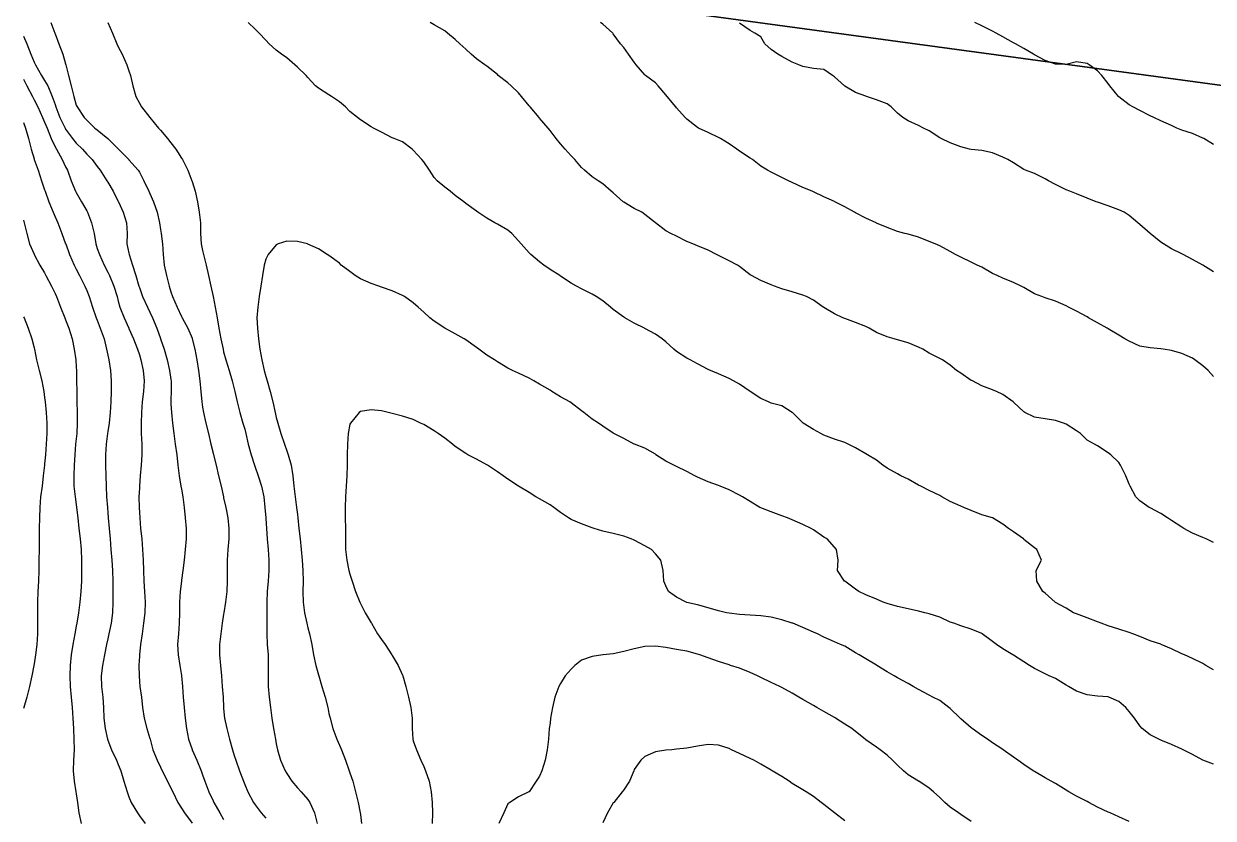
# Model space of a CAD drawing. Extents: x -729 to 771, y -779 to 721.
# Drawn here: x 34.1 to 405.7, y 111 to 359 of the extents above; entities that cross this region are included whole.
import ezdxf

# ---------------------------------------------------------------- set-up
doc = ezdxf.new("R2010")
doc.units = 0

msp = doc.modelspace()

# ---------------------------------------------------------------- linework, layer by layer
at = {"layer": 'CONTOURS'}
for points in [[(42.5923, 359.3617, 426.472), (43.8329, 356.0722, 426.472), (43.9097, 355.8678, 426.472), (45.0905, 352.7828, 426.472), (46.3365, 349.4933, 426.472), (47.1991, 346.5555, 426.472), (47.3037, 346.2038, 426.472), (48.084, 342.9143, 426.472), (48.946, 339.6249, 426.472), (49.7284, 336.3354, 426.472), (50.4886, 333.6343, 426.472), (50.752, 333.0459, 426.472), (53.0015, 329.7564, 426.472), (53.7781, 328.9189, 426.472), (56.3362, 326.467, 426.472), (57.0676, 325.9026, 426.472), (60.357, 323.1962, 426.472), (60.3784, 323.1775, 426.472), (63.6465, 319.9274, 426.472), (63.6878, 319.888, 426.472), (66.9276, 316.5985, 426.472), (66.936, 316.5888, 426.472), (69.8705, 313.3091, 426.472), (70.2255, 312.7305, 426.472), (71.6091, 310.0196, 426.472), (73.1844, 306.7301, 426.472), (73.5149, 306.0553, 426.472), (74.6812, 303.4407, 426.472), (75.7319, 300.1512, 426.472), (76.4828, 296.8617, 426.472), (76.8044, 294.8412, 426.472), (77.0441, 293.5722, 426.472), (77.4637, 290.2828, 426.472), (77.6303, 286.9933, 426.472), (78.0164, 283.7038, 426.472), (78.7324, 280.4143, 426.472), (79.583, 277.1249, 426.472), (80.0939, 275.3742, 426.472), (80.595, 273.8354, 426.472), (82.0151, 270.5459, 426.472), (83.3833, 267.6353, 426.472), (83.5805, 267.2564, 426.472), (85.3814, 263.967, 426.472), (86.6728, 260.8803, 426.472), (86.7539, 260.6775, 426.472), (87.5466, 257.388, 426.472), (88.1286, 254.0985, 426.472), (88.6572, 250.8091, 426.472), (89.1469, 247.5196, 426.472), (89.4321, 244.2301, 426.472), (89.7186, 240.9407, 426.472), (89.9623, 239.3191, 426.472), (90.241, 237.6512, 426.472), (90.9771, 234.3617, 426.472), (91.7848, 231.0722, 426.472), (92.567, 227.7828, 426.472), (93.2518, 224.9347, 426.472), (93.3619, 224.4933, 426.472), (94.1704, 221.2038, 426.472), (94.9722, 217.9143, 426.472), (95.7562, 214.6249, 426.472), (96.4615, 211.3354, 426.472), (96.5412, 210.993, 426.472), (97.2321, 208.0459, 426.472), (97.8573, 204.7564, 426.472), (98.2124, 201.467, 426.472), (98.1407, 198.1775, 426.472), (97.8234, 194.888, 426.472), (97.6486, 191.5985, 426.472), (97.6264, 188.3091, 426.472), (97.6571, 185.0196, 426.472), (97.5148, 181.7301, 426.472), (97.1073, 178.4407, 426.472), (96.6187, 175.1512, 426.472), (96.5412, 174.6646, 426.472), (96.0885, 171.8617, 426.472), (95.6195, 168.5722, 426.472), (95.2951, 165.2828, 426.472), (95.298, 161.9933, 426.472), (95.5315, 158.7038, 426.472), (95.8292, 155.4143, 426.472), (96.1162, 152.1249, 426.472), (96.4009, 148.8354, 426.472), (96.5167, 145.5459, 426.472), (96.5412, 145.2988, 426.472), (96.8454, 142.2564, 426.472), (97.5016, 138.967, 426.472), (98.3741, 135.6775, 426.472), (99.2953, 132.388, 426.472), (99.8307, 130.6169, 426.472), (100.3189, 129.0985, 426.472), (101.468, 125.8091, 426.472), (102.7004, 122.5196, 426.472), (103.1202, 121.4887, 426.472), (104.1084, 119.2301, 426.472), (105.9183, 115.9407, 426.472), (106.4097, 115.1266, 426.472), (108.2314, 112.6512, 426.472), (109.6991, 110.9894, 426.472)], [(60.4182, 359.3617, 436.472), (61.8291, 356.0722, 436.472), (63.1518, 352.7828, 436.472), (63.6465, 351.7782, 436.472), (64.8198, 349.4933, 436.472), (66.3214, 346.2038, 436.472), (66.936, 344.3733, 436.472), (67.4863, 342.9143, 436.472), (68.1851, 339.6249, 436.472), (69.1374, 336.3354, 436.472), (70.2255, 334.2138, 436.472), (70.8688, 333.0459, 436.472), (73.4982, 329.7564, 436.472), (73.5149, 329.7393, 436.472), (76.2235, 326.467, 436.472), (76.8044, 325.8256, 436.472), (78.9955, 323.1775, 436.472), (80.0939, 321.8355, 436.472), (81.6302, 319.888, 436.472), (83.3833, 317.0497, 436.472), (83.6745, 316.5985, 436.472), (85.3702, 313.3091, 436.472), (86.5905, 310.0196, 436.472), (86.6728, 309.7827, 436.472), (87.6282, 306.7301, 436.472), (88.3838, 303.4407, 436.472), (88.9267, 300.1512, 436.472), (89.2965, 296.8617, 436.472), (89.3498, 293.5722, 436.472), (89.5729, 290.2828, 436.472), (89.9623, 288.1965, 436.472), (90.2347, 286.9933, 436.472), (91.1112, 283.7038, 436.472), (91.8675, 280.4143, 436.472), (92.5417, 277.1249, 436.472), (93.2507, 273.8354, 436.472), (93.2518, 273.8305, 436.472), (93.8978, 270.5459, 436.472), (94.4859, 267.2564, 436.472), (95.0746, 263.967, 436.472), (95.6938, 260.6775, 436.472), (96.3499, 257.388, 436.472), (96.5412, 256.6345, 436.472), (97.2505, 254.0985, 436.472), (98.255, 250.8091, 436.472), (99.2481, 247.5196, 436.472), (99.8307, 245.0489, 436.472), (100.0326, 244.2301, 436.472), (100.7903, 240.9407, 436.472), (101.6364, 237.6512, 436.472), (102.5609, 234.3617, 436.472), (103.1202, 232.4537, 436.472), (103.4684, 231.0722, 436.472), (104.1899, 227.7828, 436.472), (105.1498, 224.4933, 436.472), (106.2129, 221.2038, 436.472), (106.4097, 220.5973, 436.472), (107.3232, 217.9143, 436.472), (108.4185, 214.6249, 436.472), (109.1284, 211.3354, 436.472), (109.4546, 208.0459, 436.472), (109.6884, 204.7564, 436.472), (109.6991, 204.6165, 436.472), (109.9193, 201.467, 436.472), (110.1775, 198.1775, 436.472), (110.4144, 194.888, 436.472), (110.688, 191.5985, 436.472), (110.7037, 188.3091, 436.472), (110.4413, 185.0196, 436.472), (110.1647, 181.7301, 436.472), (110.0689, 178.4407, 436.472), (110.0624, 175.1512, 436.472), (110.0528, 171.8617, 436.472), (110.0266, 168.5722, 436.472), (110.1674, 165.2828, 436.472), (110.4525, 161.9933, 436.472), (110.5056, 158.7038, 436.472), (110.4482, 155.4143, 436.472), (110.4671, 152.1249, 436.472), (110.8014, 148.8354, 436.472), (111.2207, 145.5459, 436.472), (111.633, 142.2564, 436.472), (112.1169, 138.967, 436.472), (112.7191, 135.6775, 436.472), (112.9886, 134.2574, 436.472), (113.371, 132.388, 436.472), (114.3421, 129.0985, 436.472), (115.7483, 125.8091, 436.472), (116.2781, 124.9166, 436.472), (117.8314, 122.5196, 436.472), (119.5676, 120.5348, 436.472), (120.7619, 119.2301, 436.472), (122.857, 116.8249, 436.472), (123.4471, 115.9407, 436.472), (124.947, 112.6512, 436.472), (125.7394, 109.3617, 436.472)], [(405.7518, 157.3074, 436.472), (403.3297, 158.7038, 436.472), (402.4623, 159.264, 436.472), (399.1728, 160.8346, 436.472), (396.6594, 161.9933, 436.472), (395.8833, 162.3385, 436.472), (392.5939, 163.9081, 436.472), (389.4267, 165.2828, 436.472), (389.3044, 165.3209, 436.472), (386.0149, 166.4044, 436.472), (382.7255, 167.7654, 436.472), (380.561, 168.5722, 436.472), (379.436, 168.966, 436.472), (376.1465, 170.0199, 436.472), (372.857, 171.0553, 436.472), (370.6498, 171.8617, 436.472), (369.5676, 172.2932, 436.472), (366.2781, 173.5548, 436.472), (362.9886, 174.8, 436.472), (362.0393, 175.1512, 436.472), (359.6991, 176.5336, 436.472), (356.4097, 178.3859, 436.472), (356.3081, 178.4407, 436.472), (353.1202, 181.2092, 436.472), (352.4328, 181.7301, 436.472), (350.5274, 185.0196, 436.472), (350.3271, 188.3091, 436.472), (352.07, 191.5985, 436.472), (350.614, 194.888, 436.472), (349.8307, 195.437, 436.472), (346.5412, 198.0111, 436.472), (346.3563, 198.1775, 436.472), (343.2518, 200.3853, 436.472), (341.7485, 201.467, 436.472), (339.9623, 202.8467, 436.472), (336.6728, 204.7564, 436.472), (336.6728, 204.7564, 436.472), (333.3833, 205.6638, 436.472), (330.0939, 207.0249, 436.472), (327.7611, 208.0459, 436.472), (326.8044, 208.3966, 436.472), (323.5149, 209.9117, 436.472), (320.926, 211.3354, 436.472), (320.2255, 211.7107, 436.472), (316.936, 213.31, 436.472), (314.3216, 214.6249, 436.472), (313.6465, 215.0184, 436.472), (310.357, 216.8314, 436.472), (308.0908, 217.9143, 436.472), (307.0676, 218.4735, 436.472), (303.7781, 220.2503, 436.472), (302.4953, 221.2038, 436.472), (300.4886, 222.8154, 436.472), (297.6198, 224.4933, 436.472), (297.1991, 224.7212, 436.472), (293.9097, 226.6258, 436.472), (291.6422, 227.7828, 436.472), (290.6202, 228.2794, 436.472), (287.3307, 229.3831, 436.472), (284.0412, 230.6232, 436.472), (283.0527, 231.0722, 436.472), (280.7518, 232.3604, 436.472), (277.5873, 234.3617, 436.472), (277.4623, 234.459, 436.472), (274.2079, 237.6512, 436.472), (274.1728, 237.6796, 436.472), (270.8833, 239.6974, 436.472), (267.5939, 240.6135, 436.472), (266.7768, 240.9407, 436.472), (264.3044, 242.0461, 436.472), (261.0149, 244.2165, 436.472), (260.9947, 244.2301, 436.472), (257.7255, 246.5038, 436.472), (255.8284, 247.5196, 436.472), (254.436, 248.2794, 436.472), (251.1465, 249.7766, 436.472), (248.6656, 250.8091, 436.472), (247.857, 251.1329, 436.472), (244.5676, 252.8336, 436.472), (242.3074, 254.0985, 436.472), (241.2781, 254.6512, 436.472), (237.9886, 256.6877, 436.472), (237.1624, 257.388, 436.472), (234.6991, 259.7379, 436.472), (233.482, 260.6775, 436.472), (231.4097, 262.117, 436.472), (228.1202, 263.907, 436.472), (228.0023, 263.967, 436.472), (224.8307, 265.5245, 436.472), (221.8434, 267.2564, 436.472), (221.5412, 267.4296, 436.472), (218.2518, 269.8198, 436.472), (217.3488, 270.5459, 436.472), (214.9623, 272.4852, 436.472), (212.8907, 273.8354, 436.472), (211.6728, 274.5696, 436.472), (208.3833, 276.2566, 436.472), (206.7225, 277.1249, 436.472), (205.0939, 278.0411, 436.472), (201.8044, 280.2393, 436.472), (201.5315, 280.4143, 436.472), (198.5149, 282.354, 436.472), (196.5192, 283.7038, 436.472), (195.2255, 284.6991, 436.472), (192.5021, 286.9933, 436.472), (191.936, 287.5354, 436.472), (189.4874, 290.2828, 436.472), (188.6465, 291.234, 436.472), (186.5812, 293.5722, 436.472), (185.357, 294.5762, 436.472), (182.0676, 296.4341, 436.472), (181.2106, 296.8617, 436.472), (178.7781, 298.3097, 436.472), (175.9413, 300.1512, 436.472), (175.4886, 300.4874, 436.472), (172.1991, 302.9553, 436.472), (171.5547, 303.4407, 436.472), (168.9097, 305.4549, 436.472), (167.3396, 306.7301, 436.472), (165.6202, 308.0149, 436.472), (163.2084, 310.0196, 436.472), (162.3307, 311.0274, 436.472), (160.8661, 313.3091, 436.472), (159.0412, 315.8953, 436.472), (158.4931, 316.5985, 436.472), (155.7518, 319.6035, 436.472), (155.3872, 319.888, 436.472), (152.4623, 322.1634, 436.472), (149.8292, 323.1775, 436.472), (149.1728, 323.4432, 436.472), (145.8833, 325.1348, 436.472), (143.3839, 326.467, 436.472), (142.5939, 326.8918, 436.472), (139.3044, 329.0631, 436.472), (138.4073, 329.7564, 436.472), (136.0149, 331.6087, 436.472), (134.5827, 333.0459, 436.472), (132.7255, 334.6742, 436.472), (130.2788, 336.3354, 436.472), (129.436, 336.8257, 436.472), (126.1465, 338.878, 436.472), (125.2631, 339.6249, 436.472), (122.857, 342.287, 436.472), (122.2922, 342.9143, 436.472), (119.5676, 345.4841, 436.472), (118.7401, 346.2038, 436.472), (116.2781, 348.3325, 436.472), (114.6437, 349.4933, 436.472), (112.9886, 350.7886, 436.472), (110.7267, 352.7828, 436.472), (109.6991, 353.8689, 436.472), (107.6734, 356.0722, 436.472), (106.4097, 357.3323, 436.472), (104.2412, 359.3617, 436.472)], [(405.7518, 197.0644, 426.472), (403.4627, 198.1775, 426.472), (402.4623, 198.6272, 426.472), (399.1728, 200.0226, 426.472), (396.4975, 201.467, 426.472), (395.8833, 201.8209, 426.472), (392.5939, 203.9748, 426.472), (391.3714, 204.7564, 426.472), (389.3044, 206.1377, 426.472), (386.0149, 207.855, 426.472), (385.6631, 208.0459, 426.472), (382.7255, 210.0774, 426.472), (381.5397, 211.3354, 426.472), (379.6746, 214.6249, 426.472), (379.436, 215.305, 426.472), (378.3562, 217.9143, 426.472), (376.6736, 221.2038, 426.472), (376.1465, 222.0097, 426.472), (373.7279, 224.4933, 426.472), (372.857, 225.0217, 426.472), (369.5676, 227.213, 426.472), (368.5717, 227.7828, 426.472), (366.2781, 229.0566, 426.472), (364.1791, 231.0722, 426.472), (362.9886, 231.9832, 426.472), (359.6991, 234.0443, 426.472), (358.8844, 234.3617, 426.472), (356.4097, 235.1778, 426.472), (353.1202, 235.6629, 426.472), (349.8307, 236.2549, 426.472), (346.8275, 237.6512, 426.472), (346.5412, 237.8291, 426.472), (343.2518, 240.8739, 426.472), (343.1707, 240.9407, 426.472), (339.9623, 243.2787, 426.472), (337.9678, 244.2301, 426.472), (336.6728, 244.7761, 426.472), (333.3833, 245.9749, 426.472), (330.4539, 247.5196, 426.472), (330.0939, 247.6987, 426.472), (326.8044, 249.8916, 426.472), (325.509, 250.8091, 426.472), (323.5149, 252.4115, 426.472), (321.1074, 254.0985, 426.472), (320.2255, 254.5488, 426.472), (316.936, 256.1909, 426.472), (314.9088, 257.388, 426.472), (313.6465, 258.0343, 426.472), (310.357, 259.3587, 426.472), (307.0676, 260.3928, 426.472), (306.0445, 260.6775, 426.472), (303.7781, 261.3138, 426.472), (300.4886, 262.6024, 426.472), (298.1639, 263.967, 426.472), (297.1991, 264.4686, 426.472), (293.9097, 265.7562, 426.472), (290.6202, 266.962, 426.472), (289.9389, 267.2564, 426.472), (287.3307, 268.4651, 426.472), (284.0412, 270.4086, 426.472), (283.7849, 270.5459, 426.472), (280.7518, 272.6863, 426.472), (278.5952, 273.8354, 426.472), (277.4623, 274.3253, 426.472), (274.1728, 275.2805, 426.472), (270.8833, 276.2205, 426.472), (268.6341, 277.1249, 426.472), (267.5939, 277.5265, 426.472), (264.3044, 278.8706, 426.472), (261.397, 280.4143, 426.472), (261.0149, 280.6729, 426.472), (257.7255, 283.2257, 426.472), (257.022, 283.7038, 426.472), (254.436, 285.052, 426.472), (251.1465, 286.6552, 426.472), (250.5427, 286.9933, 426.472), (247.857, 288.3763, 426.472), (244.5676, 289.7105, 426.472), (243.1384, 290.2828, 426.472), (241.2781, 291.0906, 426.472), (237.9886, 292.7053, 426.472), (236.2132, 293.5722, 426.472), (234.6991, 294.3918, 426.472), (231.4097, 296.8605, 426.472), (231.4081, 296.8617, 426.472), (228.1202, 299.4827, 426.472), (227.1468, 300.1512, 426.472), (224.8307, 301.395, 426.472), (221.5412, 303.2873, 426.472), (221.3341, 303.4407, 426.472), (218.2518, 306.1977, 426.472), (217.6138, 306.7301, 426.472), (214.9623, 309.0418, 426.472), (213.5085, 310.0196, 426.472), (211.6728, 311.2435, 426.472), (209.2206, 313.3091, 426.472), (208.3833, 314.1532, 426.472), (206.2203, 316.5985, 426.472), (205.0939, 317.7875, 426.472), (203.1963, 319.888, 426.472), (201.8044, 321.496, 426.472), (200.4663, 323.1775, 426.472), (198.5149, 325.6843, 426.472), (197.9138, 326.467, 426.472), (195.2255, 329.5531, 426.472), (195.0706, 329.7564, 426.472), (192.2786, 333.0459, 426.472), (191.936, 333.444, 426.472), (189.6073, 336.3354, 426.472), (188.6465, 337.4198, 426.472), (186.3727, 339.6249, 426.472), (185.357, 340.6059, 426.472), (182.3505, 342.9143, 426.472), (182.0676, 343.1843, 426.472), (178.7781, 345.7657, 426.472), (178.1204, 346.2038, 426.472), (175.4886, 348.1041, 426.472), (173.842, 349.4933, 426.472), (172.1991, 351.0484, 426.472), (170.3659, 352.7828, 426.472), (168.9097, 354.1188, 426.472), (166.5239, 356.0722, 426.472), (165.6202, 356.8027, 426.472), (162.3307, 358.6462, 426.472), (161.0794, 359.3617, 426.472)], [(405.7518, 248.9343, 416.472), (404.0659, 250.8091, 416.472), (402.4623, 252.2103, 416.472), (399.9328, 254.0985, 416.472), (399.1728, 254.6102, 416.472), (395.8833, 256.0784, 416.472), (392.5939, 256.9833, 416.472), (390.0698, 257.388, 416.472), (389.3044, 257.5134, 416.472), (386.0149, 257.8673, 416.472), (382.7255, 258.4149, 416.472), (379.436, 259.9011, 416.472), (378.0789, 260.6775, 416.472), (376.1465, 261.8184, 416.472), (372.857, 263.7605, 416.472), (372.4936, 263.967, 416.472), (369.5676, 265.6766, 416.472), (366.7363, 267.2564, 416.472), (366.2781, 267.4991, 416.472), (362.9886, 269.3239, 416.472), (360.4267, 270.5459, 416.472), (359.6991, 270.9335, 416.472), (356.4097, 272.3683, 416.472), (353.1202, 273.4617, 416.472), (352.092, 273.8354, 416.472), (349.8307, 274.7244, 416.472), (346.5412, 276.7182, 416.472), (345.6877, 277.1249, 416.472), (343.2518, 278.2368, 416.472), (339.9623, 279.6005, 416.472), (338.1234, 280.4143, 416.472), (336.6728, 281.0637, 416.472), (333.3833, 282.9943, 416.472), (331.9132, 283.7038, 416.472), (330.0939, 284.5791, 416.472), (326.8044, 286.1157, 416.472), (325.1773, 286.9933, 416.472), (323.5149, 287.9225, 416.472), (320.2255, 289.6468, 416.472), (318.8158, 290.2828, 416.472), (316.936, 291.0839, 416.472), (313.6465, 292.4269, 416.472), (310.357, 293.2888, 416.472), (309.3354, 293.5722, 416.472), (307.0676, 294.1961, 416.472), (303.7781, 295.3814, 416.472), (300.4886, 296.8038, 416.472), (300.3558, 296.8617, 416.472), (297.1991, 298.3494, 416.472), (293.9097, 300.021, 416.472), (293.6458, 300.1512, 416.472), (290.6202, 301.8599, 416.472), (287.4338, 303.4407, 416.472), (287.3307, 303.4886, 416.472), (284.0412, 305.0148, 416.472), (280.7518, 306.5743, 416.472), (280.3629, 306.7301, 416.472), (277.4623, 307.8792, 416.472), (274.1728, 309.4267, 416.472), (272.9984, 310.0196, 416.472), (270.8833, 311.0649, 416.472), (267.5939, 312.7406, 416.472), (266.476, 313.3091, 416.472), (264.3044, 314.5818, 416.472), (261.7088, 316.5985, 416.472), (261.0149, 317.0983, 416.472), (257.7255, 319.2756, 416.472), (256.812, 319.888, 416.472), (254.436, 321.4947, 416.472), (251.7138, 323.1775, 416.472), (251.1465, 323.5086, 416.472), (247.857, 325.1107, 416.472), (244.873, 326.467, 416.472), (244.5676, 326.6241, 416.472), (241.2781, 329.2487, 416.472), (240.7083, 329.7564, 416.472), (237.9886, 332.776, 416.472), (237.7574, 333.0459, 416.472), (235.0965, 336.3354, 416.472), (234.6991, 336.8487, 416.472), (232.3071, 339.6249, 416.472), (231.4097, 340.5519, 416.472), (228.365, 342.9143, 416.472), (228.1202, 343.1099, 416.472), (225.4135, 346.2038, 416.472), (224.8307, 346.9972, 416.472), (223.0645, 349.4933, 416.472), (221.5412, 351.5766, 416.472), (220.5541, 352.7828, 416.472), (218.2518, 355.888, 416.472), (218.0708, 356.0722, 416.472), (214.9623, 358.9009, 416.472), (214.2489, 359.3617, 416.472)], [(405.7518, 281.5588, 406.472), (402.4623, 283.6752, 406.472), (402.4117, 283.7038, 406.472), (399.1728, 285.4243, 406.472), (396.2862, 286.9933, 406.472), (395.8833, 287.189, 406.472), (392.5939, 288.7904, 406.472), (390.1716, 290.2828, 406.472), (389.3044, 290.8773, 406.472), (386.0149, 293.4922, 406.472), (385.9234, 293.5722, 406.472), (382.7255, 296.2994, 406.472), (382.0884, 296.8617, 406.472), (379.436, 299.1094, 406.472), (377.801, 300.1512, 406.472), (376.1465, 300.9631, 406.472), (372.857, 302.1879, 406.472), (369.5676, 303.2844, 406.472), (369.1036, 303.4407, 406.472), (366.2781, 304.6051, 406.472), (362.9886, 305.8802, 406.472), (360.8258, 306.7301, 406.472), (359.6991, 307.1761, 406.472), (356.4097, 308.8213, 406.472), (354.2255, 310.0196, 406.472), (353.1202, 310.6279, 406.472), (349.8307, 312.3174, 406.472), (347.0092, 313.3091, 406.472), (346.5412, 313.5184, 406.472), (343.2518, 315.5793, 406.472), (341.5555, 316.5985, 406.472), (339.9623, 317.3998, 406.472), (336.6728, 318.7685, 406.472), (333.3833, 319.4618, 406.472), (330.0939, 319.7781, 406.472), (329.5471, 319.888, 406.472), (326.8044, 320.6192, 406.472), (323.5149, 321.7956, 406.472), (320.6839, 323.1775, 406.472), (320.2255, 323.4347, 406.472), (316.936, 325.5934, 406.472), (315.2005, 326.467, 406.472), (313.6465, 327.2777, 406.472), (310.357, 328.6999, 406.472), (308.6624, 329.7564, 406.472), (307.0676, 331.0933, 406.472), (305.0623, 333.0459, 406.472), (303.7781, 333.9829, 406.472), (300.4886, 335.3048, 406.472), (297.3394, 336.3354, 406.472), (297.1991, 336.3806, 406.472), (293.9097, 337.6038, 406.472), (290.6202, 339.5016, 406.472), (290.4629, 339.6249, 406.472), (287.3307, 342.4128, 406.472), (286.7169, 342.9143, 406.472), (284.0412, 344.7453, 406.472), (280.7518, 345.0658, 406.472), (277.4623, 345.7021, 406.472), (276.1824, 346.2038, 406.472), (274.1728, 347.0197, 406.472), (270.8833, 348.7863, 406.472), (269.6699, 349.4933, 406.472), (267.5939, 350.9866, 406.472), (265.6145, 352.7828, 406.472), (264.3044, 354.9383, 406.472), (262.4516, 356.0722, 406.472), (261.0149, 356.8853, 406.472), (257.7255, 359.1535, 406.472)], [(405.7518, 321.3321, 396.472), (402.7043, 323.1775, 396.472), (402.4623, 323.319, 396.472), (399.1728, 324.8006, 396.472), (395.8833, 325.7623, 396.472), (394.2836, 326.467, 396.472), (392.5939, 327.2366, 396.472), (389.3044, 328.7117, 396.472), (387.0616, 329.7564, 396.472), (386.0149, 330.25, 396.472), (382.7255, 331.8892, 396.472), (380.5721, 333.0459, 396.472), (379.436, 333.6707, 396.472), (376.1465, 336.1976, 396.472), (376.0402, 336.3354, 396.472), (373.3822, 339.6249, 396.472), (372.857, 340.3221, 396.472), (370.9207, 342.9143, 396.472), (369.5676, 344.373, 396.472), (366.863, 346.2038, 396.472), (366.2781, 346.5699, 396.472), (362.9886, 347.1018, 396.472), (359.6991, 346.2521, 396.472), (356.4097, 346.4355, 396.472), (353.1202, 347.5775, 396.472), (349.8307, 349.326, 396.472), (349.5445, 349.4933, 396.472), (346.5412, 351.2853, 396.472), (343.8956, 352.7828, 396.472), (343.2518, 353.0875, 396.472), (339.9623, 354.9353, 396.472), (337.8925, 356.0722, 396.472), (336.6728, 356.7425, 396.472), (333.3833, 358.408, 396.472), (331.2326, 359.3617, 396.472)], [(34.0412, 355.0958, 416.472), (35.0733, 352.7828, 416.472), (36.3393, 349.4933, 416.472), (37.3307, 347.081, 416.472), (37.7689, 346.2038, 416.472), (39.6224, 342.9143, 416.472), (40.6202, 341.3152, 416.472), (41.5795, 339.6249, 416.472), (43.032, 336.3354, 416.472), (43.9097, 333.7717, 416.472), (44.1509, 333.0459, 416.472), (45.4236, 329.7564, 416.472), (47.0324, 326.467, 416.472), (47.1991, 326.1581, 416.472), (49.3594, 323.1775, 416.472), (50.4886, 321.736, 416.472), (52.4399, 319.888, 416.472), (53.7781, 318.3521, 416.472), (55.4288, 316.5985, 416.472), (57.0676, 314.4767, 416.472), (57.9413, 313.3091, 416.472), (60.0863, 310.0196, 416.472), (60.357, 309.5616, 416.472), (62.0033, 306.7301, 416.472), (63.6465, 303.5689, 416.472), (63.7143, 303.4407, 416.472), (65.206, 300.1512, 416.472), (66.1919, 296.8617, 416.472), (66.4366, 293.5722, 416.472), (66.2909, 290.2828, 416.472), (66.936, 287.3635, 416.472), (67.0103, 286.9933, 416.472), (68.0601, 283.7038, 416.472), (69.1477, 280.4143, 416.472), (70.0807, 277.1249, 416.472), (70.2255, 276.6856, 416.472), (71.2527, 273.8354, 416.472), (72.7893, 270.5459, 416.472), (73.5149, 268.9938, 416.472), (74.2818, 267.2564, 416.472), (75.6565, 263.967, 416.472), (76.8044, 260.7598, 416.472), (76.8358, 260.6775, 416.472), (77.9886, 257.388, 416.472), (78.9524, 254.0985, 416.472), (79.6748, 250.8091, 416.472), (80.0939, 247.9863, 416.472), (80.1689, 247.5196, 416.472), (80.1748, 244.2301, 416.472), (80.0939, 241.6765, 416.472), (80.0663, 240.9407, 416.472), (80.0939, 240.3982, 416.472), (80.2402, 237.6512, 416.472), (80.5807, 234.3617, 416.472), (80.941, 231.0722, 416.472), (81.415, 227.7828, 416.472), (81.8934, 224.4933, 416.472), (82.2594, 221.2038, 416.472), (82.6496, 217.9143, 416.472), (83.2226, 214.6249, 416.472), (83.3833, 213.7235, 416.472), (83.8132, 211.3354, 416.472), (84.1988, 208.0459, 416.472), (84.5681, 204.7564, 416.472), (84.8338, 201.467, 416.472), (84.8437, 198.1775, 416.472), (84.5723, 194.888, 416.472), (84.1809, 191.5985, 416.472), (83.7597, 188.3091, 416.472), (83.3833, 185.2947, 416.472), (83.3527, 185.0196, 416.472), (82.9708, 181.7301, 416.472), (82.7518, 178.4407, 416.472), (82.7535, 175.1512, 416.472), (82.688, 171.8617, 416.472), (82.462, 168.5722, 416.472), (82.1422, 165.2828, 416.472), (82.3286, 161.9933, 416.472), (82.8927, 158.7038, 416.472), (83.3833, 155.5232, 416.472), (83.3987, 155.4143, 416.472), (83.7311, 152.1249, 416.472), (83.8891, 148.8354, 416.472), (84.2026, 145.5459, 416.472), (84.5414, 142.2564, 416.472), (84.9326, 138.967, 416.472), (85.5482, 135.6775, 416.472), (86.6728, 132.4695, 416.472), (86.7036, 132.388, 416.472), (88.1524, 129.0985, 416.472), (89.4846, 125.8091, 416.472), (89.9623, 124.5232, 416.472), (90.7073, 122.5196, 416.472), (91.9032, 119.2301, 416.472), (93.2518, 116.4219, 416.472), (93.4734, 115.9407, 416.472), (95.3273, 112.6512, 416.472), (96.5412, 110.5929, 416.472)], [(34.0412, 341.6849, 406.472), (35.0956, 339.6249, 406.472), (36.8123, 336.3354, 406.472), (37.3307, 335.3119, 406.472), (38.4864, 333.0459, 406.472), (39.966, 329.7564, 406.472), (40.6202, 328.3045, 406.472), (41.3992, 326.467, 406.472), (42.6516, 323.1775, 406.472), (43.9097, 320.5677, 406.472), (44.3018, 319.888, 406.472), (46.1273, 316.5985, 406.472), (47.1991, 314.3406, 406.472), (47.7423, 313.3091, 406.472), (48.9317, 310.0196, 406.472), (50.282, 306.7301, 406.472), (50.4886, 306.3097, 406.472), (52.1873, 303.4407, 406.472), (53.7781, 300.6315, 406.472), (54.0246, 300.1512, 406.472), (55.2965, 296.8617, 406.472), (56.0529, 293.5722, 406.472), (56.6193, 290.2828, 406.472), (57.0676, 288.8838, 406.472), (57.7382, 286.9933, 406.472), (59.2738, 283.7038, 406.472), (60.357, 281.5188, 406.472), (60.8742, 280.4143, 406.472), (62.2625, 277.1249, 406.472), (63.2595, 273.8354, 406.472), (63.6465, 272.3935, 406.472), (64.1719, 270.5459, 406.472), (65.4236, 267.2564, 406.472), (66.9094, 263.967, 406.472), (66.936, 263.9086, 406.472), (68.3691, 260.6775, 406.472), (69.6621, 257.388, 406.472), (70.2255, 255.658, 406.472), (70.714, 254.0985, 406.472), (71.454, 250.8091, 406.472), (71.7336, 247.5196, 406.472), (71.5022, 244.2301, 406.472), (71.0893, 240.9407, 406.472), (70.8384, 237.6512, 406.472), (70.7428, 234.3617, 406.472), (70.8201, 231.0722, 406.472), (70.9807, 227.7828, 406.472), (70.9438, 224.4933, 406.472), (70.7589, 221.2038, 406.472), (70.5089, 217.9143, 406.472), (70.255, 214.6249, 406.472), (70.2255, 214.0028, 406.472), (70.1002, 211.3354, 406.472), (70.1454, 208.0459, 406.472), (70.2255, 206.4314, 406.472), (70.3231, 204.7564, 406.472), (70.6191, 201.467, 406.472), (70.957, 198.1775, 406.472), (71.229, 194.888, 406.472), (71.3678, 191.5985, 406.472), (71.4779, 188.3091, 406.472), (71.6305, 185.0196, 406.472), (71.862, 181.7301, 406.472), (72.0073, 178.4407, 406.472), (71.9022, 175.1512, 406.472), (71.5433, 171.8617, 406.472), (71.0513, 168.5722, 406.472), (70.6058, 165.2828, 406.472), (70.2435, 161.9933, 406.472), (70.2255, 161.6346, 406.472), (70.0802, 158.7038, 406.472), (70.109, 155.4143, 406.472), (70.2255, 153.713, 406.472), (70.3588, 152.1249, 406.472), (70.8534, 148.8354, 406.472), (71.1822, 145.5459, 406.472), (71.7678, 142.2564, 406.472), (72.6013, 138.967, 406.472), (73.5149, 135.8449, 406.472), (73.5586, 135.6775, 406.472), (74.4807, 132.388, 406.472), (75.8129, 129.0985, 406.472), (76.8044, 126.9646, 406.472), (77.3502, 125.8091, 406.472), (78.9727, 122.5196, 406.472), (80.0939, 120.4273, 406.472), (80.6475, 119.2301, 406.472), (82.2245, 115.9407, 406.472), (83.3833, 114.0886, 406.472), (84.31, 112.6512, 406.472), (86.6728, 109.4875, 406.472)], [(34.0412, 328.1816, 396.472), (34.6402, 326.467, 396.472), (35.5911, 323.1775, 396.472), (36.4459, 319.888, 396.472), (37.3307, 316.8503, 396.472), (37.4087, 316.5985, 396.472), (38.559, 313.3091, 396.472), (39.6906, 310.0196, 396.472), (40.6202, 307.2156, 396.472), (40.7798, 306.7301, 396.472), (41.9721, 303.4407, 396.472), (43.3336, 300.1512, 396.472), (43.9097, 298.7804, 396.472), (44.7586, 296.8617, 396.472), (46.0465, 293.5722, 396.472), (47.1991, 290.3241, 396.472), (47.2143, 290.2828, 396.472), (48.4227, 286.9933, 396.472), (49.8366, 283.7038, 396.472), (50.4886, 282.4033, 396.472), (51.4873, 280.4143, 396.472), (53.2013, 277.1249, 396.472), (53.7781, 275.7278, 396.472), (54.5302, 273.8354, 396.472), (55.614, 270.5459, 396.472), (56.7705, 267.2564, 396.472), (57.0676, 266.4916, 396.472), (58.0062, 263.967, 396.472), (59.2228, 260.6775, 396.472), (59.9896, 257.388, 396.472), (60.357, 255.5612, 396.472), (60.6718, 254.0985, 396.472), (61.1754, 250.8091, 396.472), (61.4366, 247.5196, 396.472), (61.3898, 244.2301, 396.472), (61.2589, 240.9407, 396.472), (61.066, 237.6512, 396.472), (60.7432, 234.3617, 396.472), (60.357, 231.6891, 396.472), (60.2719, 231.0722, 396.472), (59.8029, 227.7828, 396.472), (59.6429, 224.4933, 396.472), (59.6483, 221.2038, 396.472), (59.7351, 217.9143, 396.472), (59.8519, 214.6249, 396.472), (59.9869, 211.3354, 396.472), (60.2191, 208.0459, 396.472), (60.357, 206.3813, 396.472), (60.4926, 204.7564, 396.472), (60.7837, 201.467, 396.472), (61.058, 198.1775, 396.472), (61.3484, 194.888, 396.472), (61.6129, 191.5985, 396.472), (61.8172, 188.3091, 396.472), (61.9318, 185.0196, 396.472), (61.9488, 181.7301, 396.472), (61.9531, 178.4407, 396.472), (61.8453, 175.1512, 396.472), (61.4089, 171.8617, 396.472), (60.7034, 168.5722, 396.472), (60.357, 167.0151, 396.472), (59.9466, 165.2828, 396.472), (59.3704, 161.9933, 396.472), (58.6866, 158.7038, 396.472), (58.3052, 155.4143, 396.472), (58.3719, 152.1249, 396.472), (58.7698, 148.8354, 396.472), (59.0147, 145.5459, 396.472), (59.1267, 142.2564, 396.472), (59.4881, 138.967, 396.472), (60.2554, 135.6775, 396.472), (60.357, 135.3719, 396.472), (61.5346, 132.388, 396.472), (63.1124, 129.0985, 396.472), (63.6465, 127.7789, 396.472), (64.3843, 125.8091, 396.472), (65.3801, 122.5196, 396.472), (66.3783, 119.2301, 396.472), (66.936, 117.7016, 396.472), (67.6385, 115.9407, 396.472), (69.618, 112.6512, 396.472), (70.2255, 111.7536, 396.472), (72.0475, 109.3617, 396.472)], [(34.0412, 297.7014, 386.472), (34.2878, 296.8617, 386.472), (35.0374, 293.5722, 386.472), (35.8946, 290.2828, 386.472), (37.3307, 287.0805, 386.472), (37.3714, 286.9933, 386.472), (39.148, 283.7038, 386.472), (40.6202, 281.2584, 386.472), (41.0451, 280.4143, 386.472), (42.8035, 277.1249, 386.472), (43.9097, 274.805, 386.472), (44.342, 273.8354, 386.472), (45.6077, 270.5459, 386.472), (46.9236, 267.2564, 386.472), (47.1991, 266.5508, 386.472), (48.1814, 263.967, 386.472), (49.2378, 260.6775, 386.472), (49.873, 257.388, 386.472), (50.3455, 254.0985, 386.472), (50.4886, 251.84, 386.472), (50.5499, 250.8091, 386.472), (50.5842, 247.5196, 386.472), (50.6965, 244.2301, 386.472), (50.7314, 240.9407, 386.472), (50.7807, 237.6512, 386.472), (50.7799, 234.3617, 386.472), (50.6575, 231.0722, 386.472), (50.4886, 229.4408, 386.472), (50.3157, 227.7828, 386.472), (50.0146, 224.4933, 386.472), (49.821, 221.2038, 386.472), (49.7309, 217.9143, 386.472), (49.7887, 214.6249, 386.472), (50.1549, 211.3354, 386.472), (50.4886, 208.9422, 386.472), (50.6089, 208.0459, 386.472), (50.9997, 204.7564, 386.472), (51.3526, 201.467, 386.472), (51.7029, 198.1775, 386.472), (52.0109, 194.888, 386.472), (52.1401, 191.5985, 386.472), (52.1842, 188.3091, 386.472), (52.114, 185.0196, 386.472), (51.9087, 181.7301, 386.472), (51.5819, 178.4407, 386.472), (51.1719, 175.1512, 386.472), (50.6561, 171.8617, 386.472), (50.4886, 170.9576, 386.472), (50.0699, 168.5722, 386.472), (49.4611, 165.2828, 386.472), (48.9129, 161.9933, 386.472), (48.6515, 158.7038, 386.472), (48.5468, 155.4143, 386.472), (48.621, 152.1249, 386.472), (48.9425, 148.8354, 386.472), (49.2354, 145.5459, 386.472), (49.4805, 142.2564, 386.472), (49.6497, 138.967, 386.472), (49.7542, 135.6775, 386.472), (49.8163, 132.388, 386.472), (49.6044, 129.0985, 386.472), (49.5777, 125.8091, 386.472), (49.8395, 122.5196, 386.472), (50.388, 119.2301, 386.472), (50.4886, 118.6094, 386.472), (50.87, 115.9407, 386.472), (51.287, 112.6512, 386.472), (52.0516, 109.3617, 386.472)], [(405.7518, 127.8265, 446.472), (402.4698, 129.0985, 446.472), (402.4623, 129.1021, 446.472), (399.1728, 130.8849, 446.472), (396.2629, 132.388, 446.472), (395.8833, 132.5671, 446.472), (392.5939, 134.0106, 446.472), (389.3044, 135.3863, 446.472), (388.6595, 135.6775, 446.472), (386.0149, 137.0735, 446.472), (383.5185, 138.967, 446.472), (382.7255, 139.8382, 446.472), (381.0545, 142.2564, 446.472), (379.436, 144.3545, 446.472), (378.3619, 145.5459, 446.472), (376.1465, 147.3964, 446.472), (373.0173, 148.8354, 446.472), (372.857, 148.8961, 446.472), (369.5676, 149.1271, 446.472), (366.2781, 149.5158, 446.472), (362.9886, 150.706, 446.472), (360.4758, 152.1249, 446.472), (359.6991, 152.5784, 446.472), (356.4097, 154.5944, 446.472), (354.4377, 155.4143, 446.472), (353.1202, 156.0284, 446.472), (349.8307, 157.7496, 446.472), (348.3198, 158.7038, 446.472), (346.5412, 159.8613, 446.472), (343.2518, 161.909, 446.472), (343.1153, 161.9933, 446.472), (339.9623, 163.8365, 446.472), (337.9491, 165.2828, 446.472), (336.6728, 166.2087, 446.472), (333.4918, 168.5722, 446.472), (333.3833, 168.638, 446.472), (330.0939, 170.0363, 446.472), (326.8044, 171.053, 446.472), (324.6781, 171.8617, 446.472), (323.5149, 172.2374, 446.472), (320.2255, 173.7898, 446.472), (316.936, 174.8301, 446.472), (315.6317, 175.1512, 446.472), (313.6465, 175.6313, 446.472), (310.357, 176.3485, 446.472), (307.0676, 177.1105, 446.472), (303.7781, 178.0191, 446.472), (302.5195, 178.4407, 446.472), (300.4886, 179.4308, 446.472), (297.1991, 180.7472, 446.472), (294.9145, 181.7301, 446.472), (293.9097, 182.5519, 446.472), (290.6202, 184.9616, 446.472), (290.5197, 185.0196, 446.472), (288.2985, 188.3091, 446.472), (288.5387, 191.5985, 446.472), (287.9375, 194.888, 446.472), (287.3307, 195.6197, 446.472), (285.045, 198.1775, 446.472), (284.0412, 198.7643, 446.472), (280.7518, 201.0299, 446.472), (280.0785, 201.467, 446.472), (277.4623, 202.7391, 446.472), (274.1728, 204.1511, 446.472), (272.6846, 204.7564, 446.472), (270.8833, 205.3798, 446.472), (267.5939, 206.6304, 446.472), (264.3044, 207.9292, 446.472), (264.059, 208.0459, 446.472), (261.0149, 209.8998, 446.472), (258.5745, 211.3354, 446.472), (257.7255, 211.8732, 446.472), (254.436, 213.5358, 446.472), (251.6881, 214.6249, 446.472), (251.1465, 214.8262, 446.472), (247.857, 216.0465, 446.472), (244.5676, 217.4943, 446.472), (243.7154, 217.9143, 446.472), (241.2781, 219.259, 446.472), (237.9886, 220.8313, 446.472), (237.1828, 221.2038, 446.472), (234.6991, 222.4884, 446.472), (231.5939, 224.4933, 446.472), (231.4097, 224.6356, 446.472), (228.1202, 226.4843, 446.472), (224.86, 227.7828, 446.472), (224.8307, 227.7945, 446.472), (221.5412, 229.5579, 446.472), (218.4434, 231.0722, 446.472), (218.2518, 231.1733, 446.472), (214.9623, 233.4356, 446.472), (213.6249, 234.3617, 446.472), (211.6728, 235.5958, 446.472), (209.0291, 237.6512, 446.472), (208.3833, 238.2048, 446.472), (205.0939, 240.6874, 446.472), (204.6855, 240.9407, 446.472), (201.8044, 242.5185, 446.472), (199.1104, 244.2301, 446.472), (198.5149, 244.599, 446.472), (195.2255, 246.531, 446.472), (193.4853, 247.5196, 446.472), (191.936, 248.3545, 446.472), (188.6465, 249.9581, 446.472), (186.7585, 250.8091, 446.472), (185.357, 251.4823, 446.472), (182.0676, 253.4444, 446.472), (181.1068, 254.0985, 446.472), (178.7781, 255.6084, 446.472), (176.278, 257.388, 446.472), (175.4886, 257.9478, 446.472), (172.1991, 260.3576, 446.472), (171.6394, 260.6775, 446.472), (168.9097, 262.257, 446.472), (165.6451, 263.967, 446.472), (165.6202, 263.9817, 446.472), (162.3307, 266.1444, 446.472), (161.0058, 267.2564, 446.472), (159.0412, 268.9441, 446.472), (157.3266, 270.5459, 446.472), (155.7518, 271.8968, 446.472), (153.0696, 273.8354, 446.472), (152.4623, 274.2072, 446.472), (149.1728, 275.6787, 446.472), (145.8833, 276.8158, 446.472), (145.0628, 277.1249, 446.472), (142.5939, 277.898, 446.472), (139.3044, 279.382, 446.472), (137.6805, 280.4143, 446.472), (136.0149, 281.6517, 446.472), (133.303, 283.7038, 446.472), (132.7255, 284.2471, 446.472), (129.436, 286.6819, 446.472), (128.8774, 286.9933, 446.472), (126.1465, 288.7276, 446.472), (122.857, 290.2563, 446.472), (122.7302, 290.2828, 446.472), (119.5676, 291.0371, 446.472), (116.2781, 291.1485, 446.472), (113.6159, 290.2828, 446.472), (112.9886, 290.0553, 446.472), (110.4333, 286.9933, 446.472), (109.6991, 285.5413, 446.472), (109.2384, 283.7038, 446.472), (108.7041, 280.4143, 446.472), (108.1138, 277.1249, 446.472), (107.6307, 273.8354, 446.472), (107.1796, 270.5459, 446.472), (106.9627, 267.2564, 446.472), (107.0867, 263.967, 446.472), (107.4008, 260.6775, 446.472), (107.8839, 257.388, 446.472), (108.4502, 254.0985, 446.472), (109.1835, 250.8091, 446.472), (109.6991, 248.9448, 446.472), (110.1187, 247.5196, 446.472), (111.1315, 244.2301, 446.472), (111.8674, 240.9407, 446.472), (112.6106, 237.6512, 446.472), (112.9886, 236.0636, 446.472), (113.4545, 234.3617, 446.472), (114.4273, 231.0722, 446.472), (115.5532, 227.7828, 446.472), (116.2781, 225.7125, 446.472), (116.6946, 224.4933, 446.472), (117.5988, 221.2038, 446.472), (118.1884, 217.9143, 446.472), (118.5141, 214.6249, 446.472), (118.8997, 211.3354, 446.472), (119.3384, 208.0459, 446.472), (119.5676, 205.8205, 446.472), (119.6897, 204.7564, 446.472), (119.9965, 201.467, 446.472), (120.4565, 198.1775, 446.472), (120.7727, 194.888, 446.472), (121.0553, 191.5985, 446.472), (121.2597, 188.3091, 446.472), (121.3641, 185.0196, 446.472), (121.2911, 181.7301, 446.472), (121.3917, 178.4407, 446.472), (121.8006, 175.1512, 446.472), (122.5037, 171.8617, 446.472), (122.857, 170.4456, 446.472), (123.3749, 168.5722, 446.472), (124.1026, 165.2828, 446.472), (124.609, 161.9933, 446.472), (125.3086, 158.7038, 446.472), (126.1465, 155.7221, 446.472), (126.2337, 155.4143, 446.472), (127.2075, 152.1249, 446.472), (128.219, 148.8354, 446.472), (129.051, 145.5459, 446.472), (129.436, 143.7064, 446.472), (129.7876, 142.2564, 446.472), (130.6612, 138.967, 446.472), (131.8563, 135.6775, 446.472), (132.7255, 133.7617, 446.472), (133.3331, 132.388, 446.472), (134.6203, 129.0985, 446.472), (135.8029, 125.8091, 446.472), (136.0149, 125.1735, 446.472), (136.859, 122.5196, 446.472), (137.7122, 119.2301, 446.472), (138.549, 115.9407, 446.472), (139.2419, 112.6512, 446.472), (139.3044, 112.1292, 446.472), (139.6335, 109.3617, 446.472)], [(34.0412, 267.5646, 376.472), (34.1904, 267.2564, 376.472), (35.5291, 263.967, 376.472), (36.6102, 260.6775, 376.472), (37.3307, 257.8368, 376.472), (37.4346, 257.388, 376.472), (38.1198, 254.0985, 376.472), (38.9618, 250.8091, 376.472), (39.7911, 247.5196, 376.472), (40.3643, 244.2301, 376.472), (40.6202, 242.3071, 376.472), (40.8033, 240.9407, 376.472), (41.137, 237.6512, 376.472), (41.3408, 234.3617, 376.472), (41.3577, 231.0722, 376.472), (41.1346, 227.7828, 376.472), (40.8757, 224.4933, 376.472), (40.6202, 221.6507, 376.472), (40.5749, 221.2038, 376.472), (40.2069, 217.9143, 376.472), (39.81, 214.6249, 376.472), (39.3796, 211.3354, 376.472), (39.1192, 208.0459, 376.472), (39.0021, 204.7564, 376.472), (38.9682, 201.467, 376.472), (38.959, 198.1775, 376.472), (38.9077, 194.888, 376.472), (38.8545, 191.5985, 376.472), (38.7924, 188.3091, 376.472), (38.6961, 185.0196, 376.472), (38.5547, 181.7301, 376.472), (38.4175, 178.4407, 376.472), (38.4319, 175.1512, 376.472), (38.445, 171.8617, 376.472), (38.3924, 168.5722, 376.472), (38.2167, 165.2828, 376.472), (37.7681, 161.9933, 376.472), (37.3307, 159.1552, 376.472), (37.248, 158.7038, 376.472), (36.6091, 155.4143, 376.472), (35.9004, 152.1249, 376.472), (35.0612, 148.8354, 376.472), (34.1505, 145.5459, 376.472), (34.0412, 145.2201, 376.472)], [(379.436, 109.958, 456.472), (376.1465, 111.4357, 456.472), (373.4321, 112.6512, 456.472), (372.857, 112.8804, 456.472), (369.5676, 114.4457, 456.472), (366.7974, 115.9407, 456.472), (366.2781, 116.2179, 456.472), (362.9886, 117.9313, 456.472), (360.5629, 119.2301, 456.472), (359.6991, 119.7102, 456.472), (356.4097, 121.8082, 456.472), (355.0859, 122.5196, 456.472), (353.1202, 123.6186, 456.472), (349.8307, 125.5757, 456.472), (349.4713, 125.8091, 456.472), (346.5412, 127.756, 456.472), (344.6085, 129.0985, 456.472), (343.2518, 130.0896, 456.472), (340.0544, 132.388, 456.472), (339.9623, 132.4502, 456.472), (336.6728, 134.549, 456.472), (335.1207, 135.6775, 456.472), (333.3833, 136.804, 456.472), (330.3659, 138.967, 456.472), (330.0939, 139.1653, 456.472), (326.8044, 142.0631, 456.472), (326.6158, 142.2564, 456.472), (323.5149, 145.2014, 456.472), (323.0951, 145.5459, 456.472), (320.2255, 147.713, 456.472), (318.0766, 148.8354, 456.472), (316.936, 149.4192, 456.472), (313.6465, 151.2053, 456.472), (311.978, 152.1249, 456.472), (310.357, 153.0223, 456.472), (307.0676, 154.8047, 456.472), (306.0423, 155.4143, 456.472), (303.7781, 156.7088, 456.472), (300.5488, 158.7038, 456.472), (300.4886, 158.7404, 456.472), (297.1991, 160.7091, 456.472), (295.0312, 161.9933, 456.472), (293.9097, 162.6822, 456.472), (290.6202, 164.6601, 456.472), (289.2248, 165.2828, 456.472), (287.3307, 166.0874, 456.472), (284.0412, 167.5192, 456.472), (282.0306, 168.5722, 456.472), (280.7518, 169.1027, 456.472), (277.4623, 170.5201, 456.472), (274.3286, 171.8617, 456.472), (274.1728, 171.9149, 456.472), (270.8833, 172.9059, 456.472), (267.5939, 173.7943, 456.472), (264.3044, 174.2135, 456.472), (261.0149, 174.4194, 456.472), (257.7255, 174.6331, 456.472), (254.436, 175.0004, 456.472), (253.5786, 175.1512, 456.472), (251.1465, 175.7506, 456.472), (247.857, 176.7206, 456.472), (244.5676, 177.6123, 456.472), (241.2781, 178.3647, 456.472), (240.9976, 178.4407, 456.472), (237.9886, 180.0436, 456.472), (235.5481, 181.7301, 456.472), (234.6991, 183.5526, 456.472), (234.0946, 185.0196, 456.472), (233.8534, 188.3091, 456.472), (233.1655, 191.5985, 456.472), (231.4097, 193.5115, 456.472), (230.2167, 194.888, 456.472), (228.1202, 196.0783, 456.472), (224.8307, 197.7962, 456.472), (223.888, 198.1775, 456.472), (221.5412, 199.0211, 456.472), (218.2518, 199.9282, 456.472), (214.9623, 200.6414, 456.472), (212.2373, 201.467, 456.472), (211.6728, 201.6368, 456.472), (208.3833, 202.8626, 456.472), (205.0939, 204.2991, 456.472), (204.2933, 204.7564, 456.472), (201.8044, 206.4577, 456.472), (199.6394, 208.0459, 456.472), (198.5149, 208.804, 456.472), (195.2255, 210.7322, 456.472), (194.1039, 211.3354, 456.472), (191.936, 212.6337, 456.472), (188.6973, 214.6249, 456.472), (188.6465, 214.656, 456.472), (185.357, 216.8991, 456.472), (183.8776, 217.9143, 456.472), (182.0676, 219.1639, 456.472), (178.9498, 221.2038, 456.472), (178.7781, 221.3141, 456.472), (175.4886, 223.1326, 456.472), (172.8719, 224.4933, 456.472), (172.1991, 224.849, 456.472), (168.9097, 227.0594, 456.472), (167.9998, 227.7828, 456.472), (165.6202, 229.6331, 456.472), (163.5748, 231.0722, 456.472), (162.3307, 231.9451, 456.472), (159.0412, 233.8692, 456.472), (158.0099, 234.3617, 456.472), (155.7518, 235.4432, 456.472), (152.4623, 236.5082, 456.472), (149.1728, 237.379, 456.472), (147.9543, 237.6512, 456.472), (145.8833, 238.1676, 456.472), (142.5939, 238.4892, 456.472), (139.3044, 237.9427, 456.472), (138.8913, 237.6512, 456.472), (136.1327, 234.3617, 456.472), (136.0149, 234.0469, 456.472), (135.4269, 231.0722, 456.472), (135.2249, 227.7828, 456.472), (135.1346, 224.4933, 456.472), (135.1038, 221.2038, 456.472), (135.0418, 217.9143, 456.472), (134.8153, 214.6249, 456.472), (134.5649, 211.3354, 456.472), (134.4843, 208.0459, 456.472), (134.5429, 204.7564, 456.472), (134.6411, 201.467, 456.472), (134.6165, 198.1775, 456.472), (134.6275, 194.888, 456.472), (135.018, 191.5985, 456.472), (135.7016, 188.3091, 456.472), (136.0149, 187.1585, 456.472), (136.7207, 185.0196, 456.472), (137.7836, 181.7301, 456.472), (139.1352, 178.4407, 456.472), (139.3044, 178.022, 456.472), (140.7912, 175.1512, 456.472), (142.5939, 172.0402, 456.472), (142.6953, 171.8617, 456.472), (144.5636, 168.5722, 456.472), (145.8833, 166.7634, 456.472), (147.0192, 165.2828, 456.472), (149.0748, 161.9933, 456.472), (149.1728, 161.8238, 456.472), (151.0178, 158.7038, 456.472), (152.4623, 155.6275, 456.472), (152.5687, 155.4143, 456.472), (153.4758, 152.1249, 456.472), (154.2621, 148.8354, 456.472), (155.0433, 145.5459, 456.472), (155.3889, 142.2564, 456.472), (155.4374, 138.967, 456.472), (155.6145, 135.6775, 456.472), (155.7518, 135.1989, 456.472), (156.7629, 132.388, 456.472), (158.1939, 129.0985, 456.472), (159.0412, 127.1486, 456.472), (159.5812, 125.8091, 456.472), (160.7324, 122.5196, 456.472), (161.4079, 119.2301, 456.472), (161.6674, 115.9407, 456.472), (161.7968, 112.6512, 456.472), (161.7295, 109.3617, 456.472)], [(330.0939, 109.9703, 466.472), (326.8044, 112.1683, 466.472), (326.0698, 112.6512, 466.472), (323.5149, 114.4965, 466.472), (321.8498, 115.9407, 466.472), (320.2255, 117.4477, 466.472), (318.3169, 119.2301, 466.472), (316.936, 120.412, 466.472), (313.6837, 122.5196, 466.472), (313.6465, 122.5417, 466.472), (310.357, 124.5801, 466.472), (308.8813, 125.8091, 466.472), (307.0676, 127.5526, 466.472), (305.517, 129.0985, 466.472), (303.7781, 130.7345, 466.472), (301.608, 132.388, 466.472), (300.4886, 133.1889, 466.472), (297.1991, 135.5198, 466.472), (296.991, 135.6775, 466.472), (293.9097, 138.0197, 466.472), (292.7327, 138.967, 466.472), (290.6202, 140.3405, 466.472), (287.6555, 142.2564, 466.472), (287.3307, 142.475, 466.472), (284.0412, 144.343, 466.472), (281.8318, 145.5459, 466.472), (280.7518, 146.1439, 466.472), (277.4623, 148.0844, 466.472), (276.223, 148.8354, 466.472), (274.1728, 150.0734, 466.472), (270.8833, 151.8574, 466.472), (270.3323, 152.1249, 466.472), (267.5939, 153.3516, 466.472), (264.3044, 154.8856, 466.472), (263.2676, 155.4143, 466.472), (261.0149, 156.4721, 466.472), (257.7255, 157.8401, 466.472), (254.8838, 158.7038, 466.472), (254.436, 158.8562, 466.472), (251.1465, 159.8884, 466.472), (247.857, 161.0344, 466.472), (245.3164, 161.9933, 466.472), (244.5676, 162.2435, 466.472), (241.2781, 163.1933, 466.472), (237.9886, 163.6998, 466.472), (234.6991, 164.2529, 466.472), (231.4097, 164.7355, 466.472), (228.1202, 164.6394, 466.472), (224.8307, 163.8812, 466.472), (221.5412, 163.0448, 466.472), (218.2518, 162.3249, 466.472), (215.0576, 161.9933, 466.472), (214.9623, 161.9824, 466.472), (211.6728, 161.5035, 466.472), (208.3833, 160.3347, 466.472), (206.2653, 158.7038, 466.472), (205.0939, 157.5589, 466.472), (203.2614, 155.4143, 466.472), (201.8044, 153.0324, 466.472), (201.2326, 152.1249, 466.472), (200.0329, 148.8354, 466.472), (199.2246, 145.5459, 466.472), (198.6755, 142.2564, 466.472), (198.5149, 140.6385, 466.472), (198.2797, 138.967, 466.472), (198.0157, 135.6775, 466.472), (197.6279, 132.388, 466.472), (196.9732, 129.0985, 466.472), (195.9019, 125.8091, 466.472), (195.2255, 124.0936, 466.472), (194.149, 122.5196, 466.472), (191.936, 119.2783, 466.472), (191.8383, 119.2301, 466.472), (188.6465, 117.6668, 466.472), (185.9912, 115.9407, 466.472), (185.357, 115.5203, 466.472), (184.0389, 112.6512, 466.472), (182.5344, 109.3617, 466.472)], [(290.6202, 110.1433, 476.472), (287.3418, 112.6512, 476.472), (287.3307, 112.6601, 476.472), (284.0412, 115.3303, 476.472), (283.232, 115.9407, 476.472), (280.7518, 117.7345, 476.472), (278.4792, 119.2301, 476.472), (277.4623, 119.8536, 476.472), (274.1728, 121.8848, 476.472), (273.1552, 122.5196, 476.472), (270.8833, 124.0329, 476.472), (267.8666, 125.8091, 476.472), (267.5939, 125.9792, 476.472), (264.3044, 127.9054, 476.472), (262.1464, 129.0985, 476.472), (261.0149, 129.6672, 476.472), (257.7255, 131.2456, 476.472), (255.2175, 132.388, 476.472), (254.436, 132.7689, 476.472), (251.1465, 133.8407, 476.472), (247.857, 134.0351, 476.472), (244.5676, 133.5386, 476.472), (241.2781, 132.8719, 476.472), (237.9886, 132.5174, 476.472), (236.5966, 132.388, 476.472), (234.6991, 132.1962, 476.472), (231.4097, 131.7111, 476.472), (228.1202, 130.3063, 476.472), (226.902, 129.0985, 476.472), (224.8307, 126.2486, 476.472), (224.6549, 125.8091, 476.472), (223.2793, 122.5196, 476.472), (221.5412, 119.8586, 476.472), (221.0634, 119.2301, 476.472), (218.3877, 115.9407, 476.472), (218.2518, 115.7566, 476.472), (216.4549, 112.6512, 476.472), (214.9623, 109.5982, 476.472)]]:
    msp.add_polyline3d(points, dxfattribs=at)
at = {"layer": 'PARCELS'}
for points in [[(446.8519, 560.3468, 364.6805), (443.7164, 334.9813, 388.8843), (-389.7234, 448.0735, 166.4293)], [(443.7164, 334.9813, 388.8843), (441.2043, 154.4185, 431.992), (440.7419, 121.1638, 441.7505), (440.3559, 88.5738, 453.1305), (433.5435, -486.4852, 491.4064), (388.8977, -480.7023, 507.2759), (356.7177, -476.5346, 517.7943), (324.8154, -472.4002, 526.4974), (108.8107, -444.4197, 451.9422), (-390.4601, -379.7509, 270.9095), (-390.0732, 54.7049, 154.9027), (-383.8169, 64.031, 155.5624), (-389.9981, 138.5055, 130.9682), (-389.7234, 448.0735, 166.4293), (443.7164, 334.9813, 388.8843)]]:
    msp.add_polyline3d(points, dxfattribs=at)

doc.saveas('drawing.dxf')
